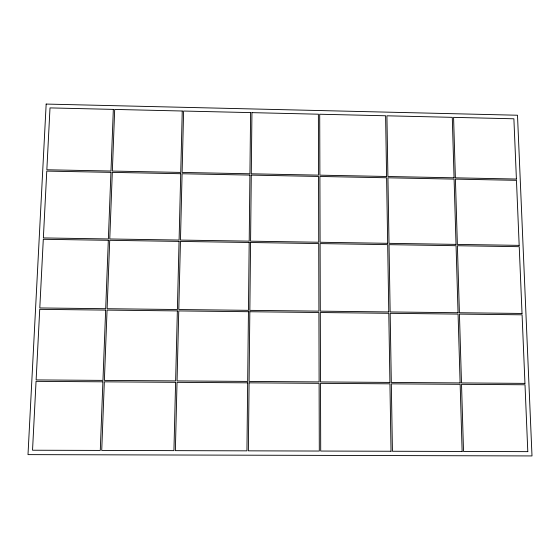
<?xml version="1.0" encoding="UTF-8"?>
<svg xmlns="http://www.w3.org/2000/svg" width="560" height="560" viewBox="0 0 560 560"><rect width="100%" height="100%" fill="white"/><g stroke="black" fill="none" stroke-linecap="round" stroke-linejoin="round"><path stroke-width="0.84" d="M247.674 382.83L246.939 450.842L175.371 450.639L177.023 382.333L247.674 382.83M248.444 311.71L247.688 381.416L177.058 380.919L178.752 310.919L248.444 311.71M249.193 242.487L248.458 310.338L178.787 309.54L180.439 241.423L249.193 242.487M249.921 175.084L249.207 241.15L180.474 240.072L182.077 173.754L249.921 175.084M250.6 112.609L249.935 173.782L182.112 172.445L183.603 111.041L250.6 112.609M249.081 382.837L248.367 450.842L319.305 451.045L319.116 383.334L249.081 382.837M249.83 311.731L249.095 381.43L319.116 381.92L318.92 312.508L249.83 311.731M250.565 242.508L249.844 310.352L318.92 311.143L318.731 243.572L250.565 242.508M251.272 175.112L250.579 241.171L318.731 242.235L318.549 176.435L251.272 175.112M251.937 112.644L251.286 173.81L318.549 175.133L318.381 114.198L251.937 112.644M175.602 382.326L173.929 450.632L101.724 450.429L104.335 381.829L175.602 382.326M177.359 310.905L175.637 380.905L104.384 380.401L107.058 310.107L177.359 310.905M179.06 241.395L177.387 309.526L107.114 308.721L109.718 240.317L179.06 241.395M180.719 173.726L179.095 240.051L109.767 238.973L112.301 172.382L180.719 173.726M182.252 111.006L180.747 172.417L112.35 171.066L114.695 109.424L182.252 111.006M102.9 381.815L100.275 450.422L32.536 450.226L36.05 381.346L102.9 381.815M105.651 310.093L102.956 380.394L36.127 379.918L39.725 309.344L105.651 310.093M108.325 240.296L105.7 308.707L39.795 307.958L43.295 239.288L108.325 240.296M110.929 172.354L108.374 238.952L43.365 237.93L46.774 171.094L110.929 172.354M113.337 109.389L110.978 171.038L46.844 169.771L50.001 107.905L113.337 109.389M46.165 104.069L28 454.622L532 455.931L517.496 115.234L46.165 104.069M391.034 451.255L320.712 451.052L320.509 383.341L389.942 383.824L391.034 451.255M462.133 451.458L392.434 451.255L391.321 383.838L460.152 384.321L462.133 451.458M527.8 451.647L463.526 451.458L461.524 384.328L525.007 384.769L527.8 451.647M389.921 382.424L320.509 381.934L320.299 312.529L388.801 313.299L389.921 382.424M460.11 382.921L391.3 382.438L390.166 313.32L458.08 314.09L460.11 382.921M524.951 383.383L461.482 382.935L459.438 314.104L522.081 314.811L524.951 383.383M388.78 311.941L320.292 311.157L320.089 243.593L387.688 244.643L388.78 311.941M458.045 312.732L390.145 311.955L389.032 244.664L456.064 245.707L458.045 312.732M522.025 313.46L459.396 312.746L457.401 245.728L519.232 246.687L522.025 313.46M387.667 243.313L320.089 242.256L319.893 176.463L386.61 177.772L387.667 243.313M456.022 244.384L389.011 243.334L387.933 177.8L454.097 179.095L456.022 244.384M519.176 245.371L457.359 244.405L455.42 179.123L516.46 180.32L519.176 245.371M386.589 176.477L319.886 175.161L319.704 114.233L385.602 115.773L386.589 176.477M454.062 177.807L387.912 176.505L386.918 115.808L452.277 117.341L454.062 177.807M516.404 179.039L455.378 177.835L453.579 117.369L513.884 118.783L516.404 179.039"/></g></svg>
